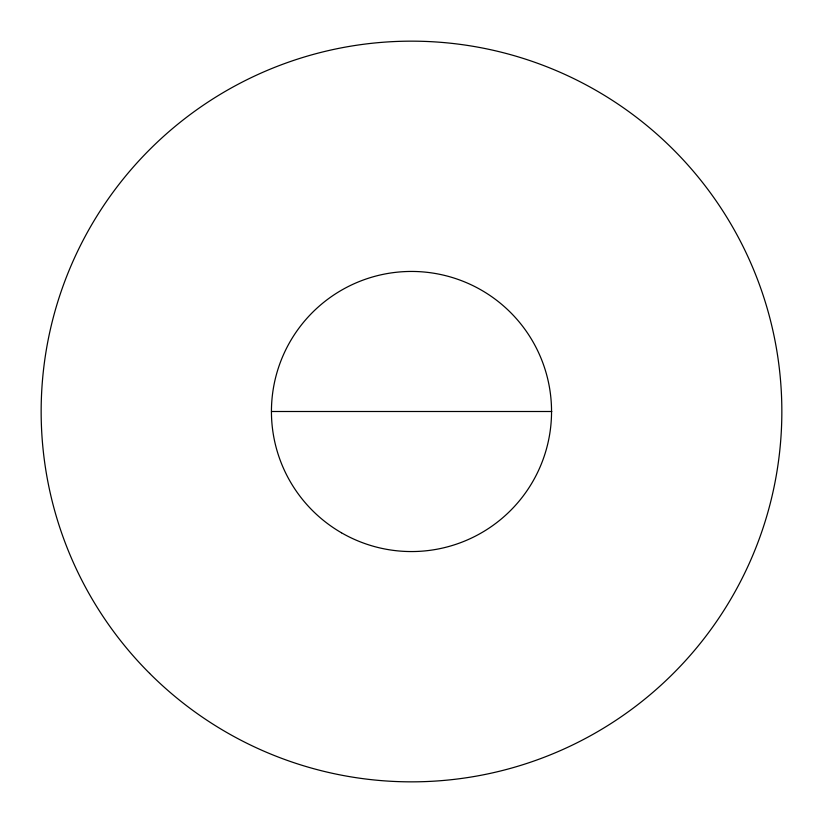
<?xml version="1.0" encoding="UTF-8"?>
<svg xmlns="http://www.w3.org/2000/svg" width="823" height="823" viewBox="0 0 823 823"><rect width="100%" height="100%" fill="white"/><g stroke="black" fill="none" stroke-linecap="round" stroke-linejoin="round"><path stroke-width="1.23" d="M271.456 411.5L551.801 411.5M341.473 532.79A140.044 140.044 0 0 0 551.544 411.5A140.044 140.044 0 0 0 341.473 290.21A140.044 140.044 0 0 0 341.473 532.79M149.621 673.379A370.35 370.35 0 0 0 769.227 507.349A370.35 370.35 0 0 0 315.651 53.773A370.35 370.35 0 0 0 149.621 673.379"/></g></svg>
